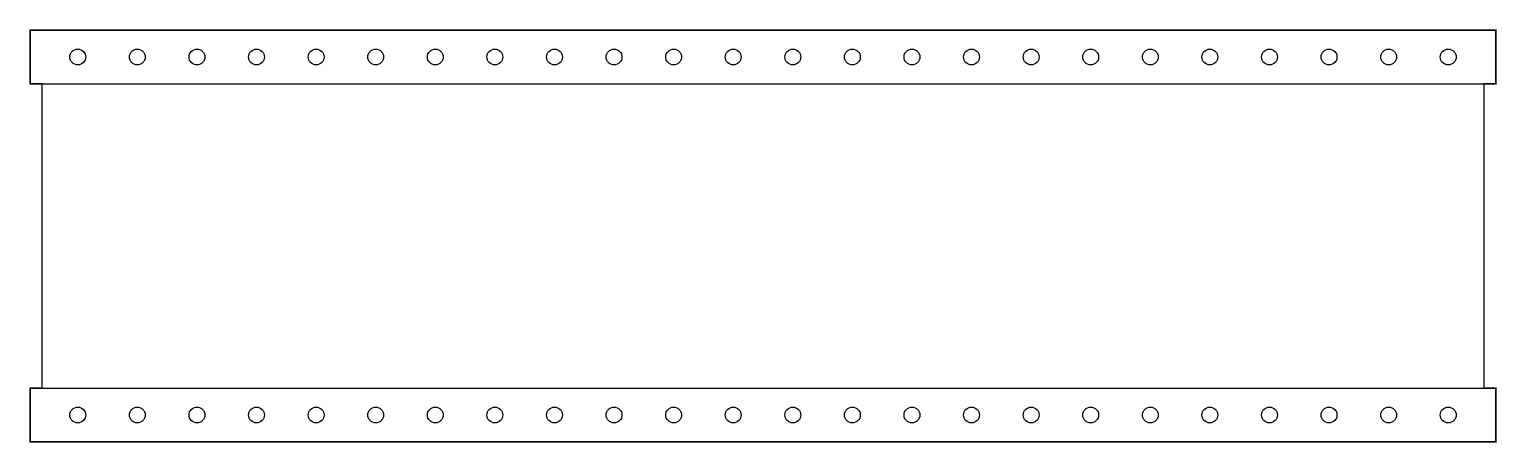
# Model space of a CAD drawing. Extents: x -0.08 to 2.38, y -0.05 to 0.65.
import ezdxf

# ---------------------------------------------------------------- set-up
doc = ezdxf.new("R2010")
doc.units = 0
doc.header["$MEASUREMENT"] = 0
doc.layers.get('0').update_dxf_attribs({"linetype": 'CONTINUOUS'})
doc.layers.add('21', color=251, linetype='CONTINUOUS')

msp = doc.modelspace()

# ---------------------------------------------------------------- wipeouts: each hides what was drawn before it
at = {"linetype": 'ByBlock'}
msp.add_wipeout([(2.38, 0.645), (-0.08, 0.645), (-0.08, 0.555), (-0.06, 0.555), (-0.06, 0.045), (-0.08, 0.045), (-0.08, -0.045), (2.38, -0.045), (2.38, 0.045), (2.36, 0.045), (2.36, 0.555), (2.38, 0.555)], dxfattribs=at)

# ---------------------------------------------------------------- next in the draw order: linework, layer by layer
for p, q in [((-0.08, 0.555), (2.36, 0.555)), ((-0.08, 0.045), (2.36, 0.045))]:
    msp.add_line(p, q, dxfattribs=at)
for centre in [(0, 0.6), (0.1, 0.6), (0.2, 0.6), (0.3, 0.6), (0.4, 0.6), (0.5, 0.6), (0.6, 0.6), (0.7, 0.6), (0.8, 0.6), (0.9, 0.6), (1, 0.6), (1.1, 0.6), (1.2, 0.6), (1.3, 0.6), (1.4, 0.6), (1.5, 0.6), (1.6, 0.6), (1.7, 0.6), (1.8, 0.6), (1.9, 0.6), (2, 0.6), (2.1, 0.6), (2.2, 0.6), (2.3, 0.6), (0, 0), (0.1, 0), (0.2, 0), (0.3, 0), (0.4, 0), (0.5, 0), (0.6, 0), (0.7, 0), (0.8, 0), (0.9, 0), (1, 0), (1.1, 0), (1.2, 0), (1.3, 0), (1.4, 0), (1.5, 0), (1.6, 0), (1.7, 0), (1.8, 0), (1.9, 0), (2, 0), (2.1, 0), (2.2, 0), (2.3, 0)]:
    msp.add_circle(centre, 0.0133, dxfattribs=at)
at = {"layer": '21', "const_width": 0.0025}
msp.add_lwpolyline([(2.38, 0.645), (-0.08, 0.645), (-0.08, 0.555), (-0.06, 0.555), (-0.06, 0.045), (-0.08, 0.045), (-0.08, -0.045), (2.38, -0.045), (2.38, 0.045), (2.36, 0.045), (2.36, 0.555), (2.38, 0.555)], close=True, dxfattribs=at)

doc.saveas('drawing.dxf')
